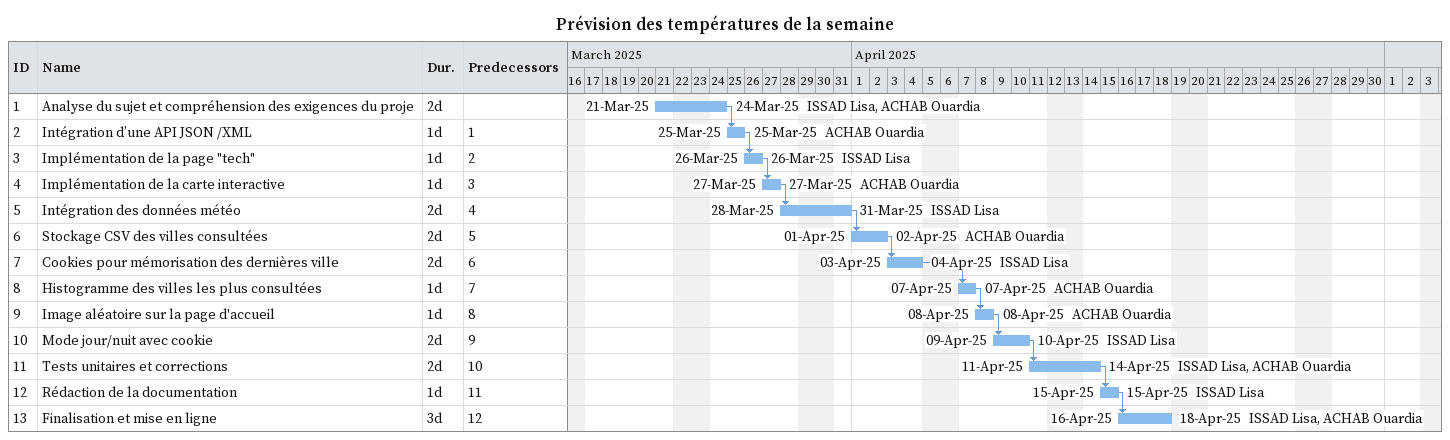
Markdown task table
Prévision des températures de la semaine

| ID | Task | Duration | Start | Finish | Predecessors | Resources |
|---|---|---|---|---|---|---|
| 1 | Analyse du sujet et compréhension des exigences du proje | 2d | 2025-03-21 | 2025-03-24 |  | ISSAD Lisa, ACHAB Ouardia |
| 2 | Intégration d’une API JSON /XML | 1d | 2025-03-25 | 2025-03-25 | 1 | ACHAB Ouardia |
| 3 | Implémentation de la page "tech" | 1d | 2025-03-26 | 2025-03-26 | 2 | ISSAD Lisa |
| 4 | Implémentation de la carte interactive | 1d | 2025-03-27 | 2025-03-27 | 3 | ACHAB Ouardia |
| 5 | Intégration des données météo | 2d | 2025-03-28 | 2025-03-31 | 4 | ISSAD Lisa |
| 6 | Stockage CSV des villes consultées | 2d | 2025-04-01 | 2025-04-02 | 5 | ACHAB Ouardia |
| 7 | Cookies pour mémorisation des dernières ville | 2d | 2025-04-03 | 2025-04-04 | 6 | ISSAD Lisa |
| 8 | Histogramme des villes les plus consultées | 1d | 2025-04-07 | 2025-04-07 | 7 | ACHAB Ouardia |
| 9 | Image aléatoire sur la page d'accueil | 1d | 2025-04-08 | 2025-04-08 | 8 | ACHAB Ouardia |
| 10 | Mode jour/nuit avec cookie | 2d | 2025-04-09 | 2025-04-10 | 9 | ISSAD Lisa |
| 11 | Tests unitaires et corrections | 2d | 2025-04-11 | 2025-04-14 | 10 | ISSAD Lisa, ACHAB Ouardia |
| 12 | Rédaction de la documentation | 1d | 2025-04-15 | 2025-04-15 | 11 | ISSAD Lisa |
| 13 | Finalisation et mise en ligne | 3d | 2025-04-16 | 2025-04-18 | 12 | ISSAD Lisa, ACHAB Ouardia |
